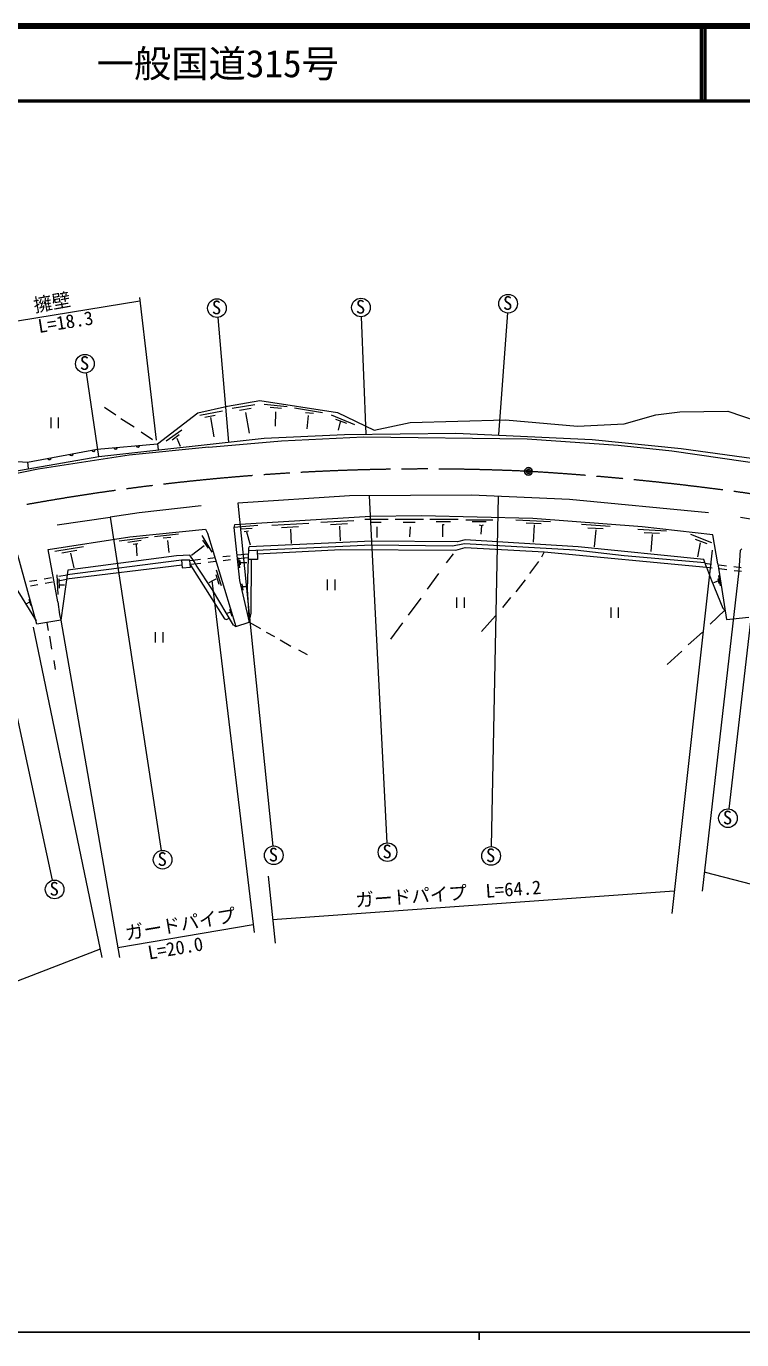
# Model space of a CAD drawing. Units: millimetres, scale not verified. Extents: x 40000 to 680000, y 20000 to 380000.
# Drawn here: x 207305 to 303207, y 204000 to 380000 of the extents above; entities that cross this region are included whole.
import ezdxf
from ezdxf.enums import TextEntityAlignment as Align

# ---------------------------------------------------------------- set-up
doc = ezdxf.new("R2010")
doc.units = ezdxf.units.MM
doc.header["$LTSCALE"] = 1000
doc.header["$PDMODE"] = 32
doc.header["$PDSIZE"] = 500
doc.linetypes.add('CHAIN', pattern=[18.5, 12, -1.5, 3.5, -1.5])
for name, color, linetype, lineweight in [('M-BGD', 7, 'Continuous', 13), ('M-BMK', 2, 'CHAIN', 13), ('M-BMK-SRVR', 3, 'Continuous', 25), ('M-STR-HTXT', 7, 'Continuous', 13), ('M-TTL', 2, 'Continuous', 140), ('M-TTL-BAND', 7, 'Continuous', 25), ('M-TTL-LINE', 7, 'Continuous', 50)]:
    doc.layers.add(name, color=color, linetype=linetype, lineweight=lineweight)
doc.layers.add('M-TTL-TXT', color=7, linetype='Continuous')
doc.styles.add('ＭＳ ゴシック', font='')
doc.styles.get('ＭＳ ゴシック').set_extended_font_data('MS Gothic')

msp = doc.modelspace()

# ---------------------------------------------------------------- linework, layer by layer
at = {"layer": 'M-BGD'}
for p, q in [((271800, 341579), (270621, 325304)), ((232966, 340987), (234393, 324263)), ((252211, 341068), (252799, 325336)), ((215344, 333544), (216969, 322334)), ((234299, 329114), (238617, 329876)), ((237940, 329283), (234892, 328775)), ((238617, 329876), (249031, 328267)), ((239210, 329368), (242258, 329029)), ((210581, 327558), (210581, 326158)), ((211631, 326158), (211631, 327558)), ((217789, 328944), (219313, 327928)), ((219990, 327420), (221768, 326320)), ((224901, 324034), (230320, 328182)), ((230320, 328182), (234299, 329114)), ((233622, 328436), (230574, 327844)), ((232610, 327824), (231251, 327590)), ((232013, 327590), (232436, 324965)), ((237432, 328775), (235908, 328521)), ((236670, 328267), (237178, 325473)), ((241496, 328775), (239997, 328894)), ((240734, 328352), (240649, 326404)), ((243274, 328860), (246999, 328267)), ((244713, 328267), (245798, 328147)), ((244967, 326066), (245136, 327844)), ((248184, 327928), (251317, 326658)), ((249031, 328267), (253942, 325896)), ((287470, 326743), (291703, 327928)), ((291703, 327928), (294920, 328352)), ((294920, 328352), (301355, 328436)), ((301355, 328436), (307536, 326320)), ((222700, 325642), (224224, 324626)), ((226080, 324460), (228163, 325935)), ((248777, 327336), (250216, 326828)), ((249370, 326997), (249116, 325896)), ((253942, 325896), (258768, 326912)), ((258768, 326912), (271552, 327251)), ((271552, 327251), (281204, 326404)), ((281204, 326404), (287470, 326743)), ((217027, 322340), (239210, 324796)), ((224901, 324034), (224991, 323222)), ((226840, 324566), (227788, 325280)), ((227466, 324828), (227955, 323757)), ((231759, 323610), (241496, 324457)), ((239210, 324796), (249962, 325304)), ((241496, 324457), (252502, 324965)), ((249962, 325304), (264864, 325473)), ((252502, 324965), (274431, 324711)), ((264864, 325473), (283152, 324626)), ((274431, 324711), (286623, 323864)), ((283152, 324626), (295090, 323441)), ((286623, 323864), (293820, 323102)), ((191119, 322679), (207460, 321578)), ((201956, 319716), (217027, 322340)), ((221091, 322510), (208899, 320647)), ((231759, 323610), (221091, 322510)), ((293820, 323102), (314817, 320054)), ((295090, 323441), (310330, 321324)), ((208899, 320647), (194590, 317768)), ((207460, 321578), (207544, 320732)), ((250640, 317091), (235654, 316075)), ((266980, 317176), (250640, 317091)), ((253264, 317091), (255656, 270583)), ((280104, 316583), (266980, 317176)), ((270544, 317015), (269629, 270076)), ((230743, 315736), (222446, 314805)), ((235654, 316075), (240353, 270154)), ((298730, 314805), (280104, 316583)), ((211439, 313196), (218551, 314212)), ((222446, 314805), (218551, 314212)), ((218551, 314212), (225390, 269554)), ((253434, 314297), (235230, 313196)), ((240213, 313144), (245163, 313407)), ((246800, 313542), (251219, 313777)), ((248101, 313224), (250379, 313373)), ((252672, 313958), (255804, 313958)), ((260292, 314382), (253434, 314297)), ((253434, 313535), (254873, 313535)), ((256736, 313958), (260546, 313958)), ((257836, 313535), (259445, 313535)), ((275193, 314043), (260292, 314382)), ((261392, 313958), (265202, 313958)), ((262239, 313620), (264186, 313620)), ((266218, 313874), (269859, 313874)), ((267065, 313620), (268928, 313620)), ((272930, 313858), (277564, 313630)), ((274317, 313454), (276318, 313384)), ((289840, 312942), (275193, 314043)), ((305927, 313789), (301488, 275126)), ((303048, 314212), (320574, 311334)), ((210254, 309894), (221176, 311588)), ((221176, 311588), (231336, 312604)), ((227695, 311926), (224478, 311588)), ((230846, 311775), (232188, 309549)), ((231336, 312604), (231590, 312096)), ((231590, 312096), (235400, 299565)), ((235230, 313196), (235146, 312858)), ((238363, 313112), (235146, 312858)), ((235146, 312858), (235908, 305746)), ((237601, 312688), (235992, 312604)), ((237093, 312350), (236535, 312256)), ((236839, 312265), (237314, 310510)), ((241514, 312826), (243792, 312974)), ((242707, 312600), (242801, 310673)), ((249294, 312998), (249388, 311071)), ((254280, 312942), (254280, 311503)), ((258768, 312942), (258683, 311588)), ((263340, 313196), (263086, 313196)), ((263086, 313196), (263086, 311588)), ((267996, 313196), (268335, 313112)), ((268335, 313112), (268250, 311926)), ((268335, 313112), (268589, 313196)), ((275387, 313208), (275264, 310856)), ((281724, 313261), (285568, 313015)), ((282567, 312805), (284620, 312717)), ((283637, 312506), (283444, 310259)), ((289280, 312633), (293124, 312387)), ((299323, 311842), (289840, 312942)), ((290122, 312177), (292176, 312089)), ((291193, 311878), (291000, 309631)), ((296342, 311929), (299174, 310829)), ((300000, 307947), (299323, 311842)), ((210837, 265560), (200970, 311191)), ((211524, 302867), (210254, 309894)), ((211152, 309665), (214996, 310297)), ((212088, 309454), (214065, 309806)), ((223631, 311503), (219736, 310995)), ((222700, 311080), (220922, 310826)), ((222276, 310656), (221614, 310551)), ((222022, 310572), (222107, 309048)), ((226679, 311503), (225663, 311418)), ((226256, 311080), (226425, 309471)), ((231153, 310381), (229458, 309086)), ((230935, 311161), (231679, 310048)), ((237093, 310064), (236924, 304560)), ((253603, 310487), (237093, 309725)), ((237178, 310233), (237093, 310064)), ((253603, 310995), (237178, 310233)), ((238260, 309779), (238278, 308540)), ((238267, 309292), (249454, 309894)), ((249454, 309894), (264864, 309810)), ((265118, 310910), (253603, 310995)), ((264440, 310318), (253603, 310487)), ((266049, 310656), (264440, 310318)), ((264864, 309810), (266134, 310148)), ((266134, 311164), (265118, 310910)), ((280866, 309810), (266049, 310656)), ((281289, 310233), (266134, 311164)), ((266134, 310148), (276717, 309556)), ((287470, 309048), (280866, 309810)), ((298138, 308540), (281289, 310233)), ((296982, 311258), (298526, 310681)), ((297653, 310798), (297286, 308910)), ((302879, 307016), (303048, 309810)), ((303048, 309810), (303218, 309979)), ((208730, 299904), (206190, 309132)), ((228118, 308455), (212795, 306499)), ((227441, 309048), (212878, 307100)), ((213246, 309396), (213667, 307442)), ((229219, 309132), (227441, 309048)), ((228118, 308455), (228203, 307439)), ((229219, 308455), (228118, 308455)), ((229812, 308286), (229219, 309132)), ((230661, 308538), (229219, 308370)), ((229334, 307533), (229219, 308455)), ((230703, 308032), (229318, 307868)), ((230066, 307778), (229812, 308286)), ((232647, 308769), (231654, 308654)), ((232690, 308268), (231697, 308150)), ((234634, 309001), (233641, 308885)), ((234676, 308504), (233683, 308386)), ((237069, 309284), (235627, 309116)), ((237054, 308786), (235669, 308622)), ((235770, 308773), (235874, 307415)), ((235947, 308424), (235984, 307852)), ((236072, 308143), (236857, 308133)), ((238278, 308540), (237047, 308557)), ((237432, 301343), (237517, 308550)), ((264525, 309302), (263594, 308116)), ((275955, 308286), (274770, 306677)), ((276717, 309556), (276378, 308878)), ((276717, 309556), (298476, 307524)), ((298278, 308119), (287470, 309048)), ((298476, 307524), (298138, 308540)), ((298303, 308044), (299169, 307944)), ((211388, 306507), (211551, 303878)), ((211663, 306305), (212795, 306499)), ((212878, 307100), (211947, 300412)), ((228203, 307778), (212715, 305926)), ((228203, 307439), (229334, 307533)), ((229304, 307778), (233876, 300581)), ((232267, 304476), (230066, 307778)), ((232729, 306554), (233114, 305238)), ((232775, 307185), (233452, 305068)), ((262578, 306677), (261054, 304560)), ((298476, 307524), (299154, 305746)), ((298476, 307524), (299223, 307437)), ((300000, 307947), (301186, 300496)), ((300110, 306402), (300334, 305008)), ((300162, 307829), (301156, 307714)), ((300216, 307322), (301210, 307207)), ((302149, 307599), (303142, 307484)), ((302203, 307092), (303196, 306977)), ((205258, 305830), (208645, 300327)), ((207720, 305631), (208706, 305800)), ((207870, 305021), (208853, 305205)), ((209692, 305968), (210678, 306137)), ((209836, 305388), (210819, 305572)), ((211661, 305938), (211723, 304698)), ((211802, 305755), (212715, 305926)), ((211848, 305173), (212425, 305134)), ((232737, 305932), (231785, 305422)), ((235908, 305746), (237178, 300158)), ((236205, 305269), (236316, 304425)), ((236319, 304920), (236363, 304920)), ((236363, 304920), (236883, 304938)), ((236924, 304560), (237178, 300158)), ((247655, 305852), (247655, 304452)), ((248705, 304452), (248705, 305852)), ((274177, 305830), (272907, 304222)), ((299154, 305746), (300678, 302020)), ((299991, 305633), (299403, 305440)), ((300022, 305950), (300136, 305352)), ((207669, 302769), (207320, 302600)), ((207660, 303212), (207933, 302399)), ((207716, 302789), (207669, 302769)), ((211524, 302867), (211778, 301174)), ((235061, 299734), (232267, 304476)), ((260207, 303375), (258514, 301089)), ((264984, 303453), (264984, 302053)), ((266034, 302053), (266034, 303453)), ((272230, 303460), (271129, 302105)), ((211778, 301174), (211947, 300412)), ((234575, 301469), (234197, 301324)), ((234558, 301913), (234877, 300946)), ((237178, 300158), (237432, 301343)), ((270198, 301004), (268335, 298888)), ((285644, 302120), (285644, 300720)), ((286694, 300720), (286694, 302120)), ((300932, 301766), (298984, 299904)), ((300678, 302020), (300932, 301766)), ((211947, 300412), (208730, 299904)), ((210084, 300073), (210254, 299057)), ((233876, 300581), (234130, 300496)), ((234130, 300496), (234501, 300685)), ((235061, 299734), (235400, 299565)), ((235400, 299565), (237178, 300158)), ((237178, 300158), (238702, 299311)), ((257752, 300073), (256143, 297872)), ((301186, 300496), (304149, 300835)), ((210423, 298295), (210677, 296517)), ((224595, 298813), (224595, 297413)), ((225645, 297413), (225645, 298813)), ((239464, 298803), (240564, 298210)), ((241326, 297787), (242766, 296940)), ((297968, 298803), (296021, 297110)), ((243782, 296432), (244967, 295840)), ((295174, 296263), (293227, 294485)), ((211016, 294993), (211185, 293808))]:
    msp.add_line(p, q, dxfattribs=at)
for centre in [(232863, 342232), (252167, 342317), (271895, 342825), (215168, 334782), (301356, 273883), (225582, 268318), (240483, 268911), (255723, 269334), (269609, 268826), (211104, 264339)]:
    msp.add_circle(centre, 1250, dxfattribs=at)
at = {"layer": 'M-BMK'}
for centre, radius, start, end in [((260733, 19704), 300973, 87.35729, 106.39791), ((252364, -49780), 370805, 71.08062, 86.56061)]:
    msp.add_arc(centre, radius, start, end, dxfattribs=at)
at = {"layer": 'M-BMK-SRVR'}
msp.add_circle((274610, 320357), 500, dxfattribs=at)
msp.add_point((274610, 320357), dxfattribs=at)
at = {"layer": 'M-STR-HTXT'}
for p, q in [((222473, 343662), (224732, 324542)), ((222533, 343155), (203923, 340123)), ((299238, 309810), (293820, 261126)), ((297968, 264090), (302879, 307016)), ((232182, 305746), (237833, 258576)), ((208222, 299480), (217450, 255200)), ((211947, 300412), (219821, 255200)), ((239718, 266122), (240649, 257147)), ((298307, 266630), (368834, 248680)), ((294158, 264090), (240310, 260280)), ((219584, 256563), (237706, 259631)), ((217213, 256339), (146115, 229001))]:
    msp.add_line(p, q, dxfattribs=at)
msp.add_lwpolyline([(207460, 321578), (216825, 323325), (224901, 324034)], dxfattribs=at)
for centre, start, end in [((210399, 322183), 203.2414, 357.88064), ((213348, 322733), 203.2414, 357.88064), ((216297, 323283), 203.2414, 357.88064), ((219284, 323597), 197.69903, 352.33826), ((222272, 323859), 197.69903, 352.33826)]:
    msp.add_arc(centre, 256, start, end, dxfattribs=at)
at = {"layer": 'M-TTL'}
msp.add_line((680000, 380000), (40000, 380000), dxfattribs=at)
at = {"layer": 'M-TTL-BAND'}
for p, q in [((40000, 205000), (579000, 205000)), ((268000, 205000), (268000, 204000))]:
    msp.add_line(p, q, dxfattribs=at)
at = {"layer": 'M-TTL-LINE'}
for p, q in [((297750, 380000), (297750, 370000)), ((298250, 380000), (298250, 370000)), ((40000, 370000), (680000, 370000))]:
    msp.add_line(p, q, dxfattribs=at)

# ---------------------------------------------------------------- texts
at = {"layer": 'M-BGD', "style": 'ＭＳ ゴシック'}
for p in [(232185, 340859), (251489, 340943), (271216, 341451), (214489, 333408), (300677, 272509), (224903, 266945), (239805, 267537), (255045, 267961), (268930, 267453), (210425, 262965)]:
    msp.add_text('S', height=1833, dxfattribs=at).set_placement(p, align=Align.BOTTOM_LEFT)
at = {"layer": 'M-STR-HTXT', "style": 'ＭＳ ゴシック'}
for s, rotation, p in [('擁壁', 10.214, (208555, 341128)), ('L=18.3', 9.067, (209112, 338347)), ('ガードパイプ  L=64.2', 4.047, (251520, 261431)), ('ガードパイプ', 9.609, (220814, 257006)), ('L=20.0', 9.609, (223855, 254402))]:
    msp.add_text(s, height=1833, rotation=rotation, dxfattribs=at).set_placement(p, align=Align.BOTTOM_LEFT)
at = {"layer": 'M-TTL-TXT', "style": 'ＭＳ ゴシック'}
msp.add_text('一般国道315号', height=3666, dxfattribs=at).set_placement((216734, 375000), align=Align.MIDDLE_LEFT)

doc.saveas('drawing.dxf')
